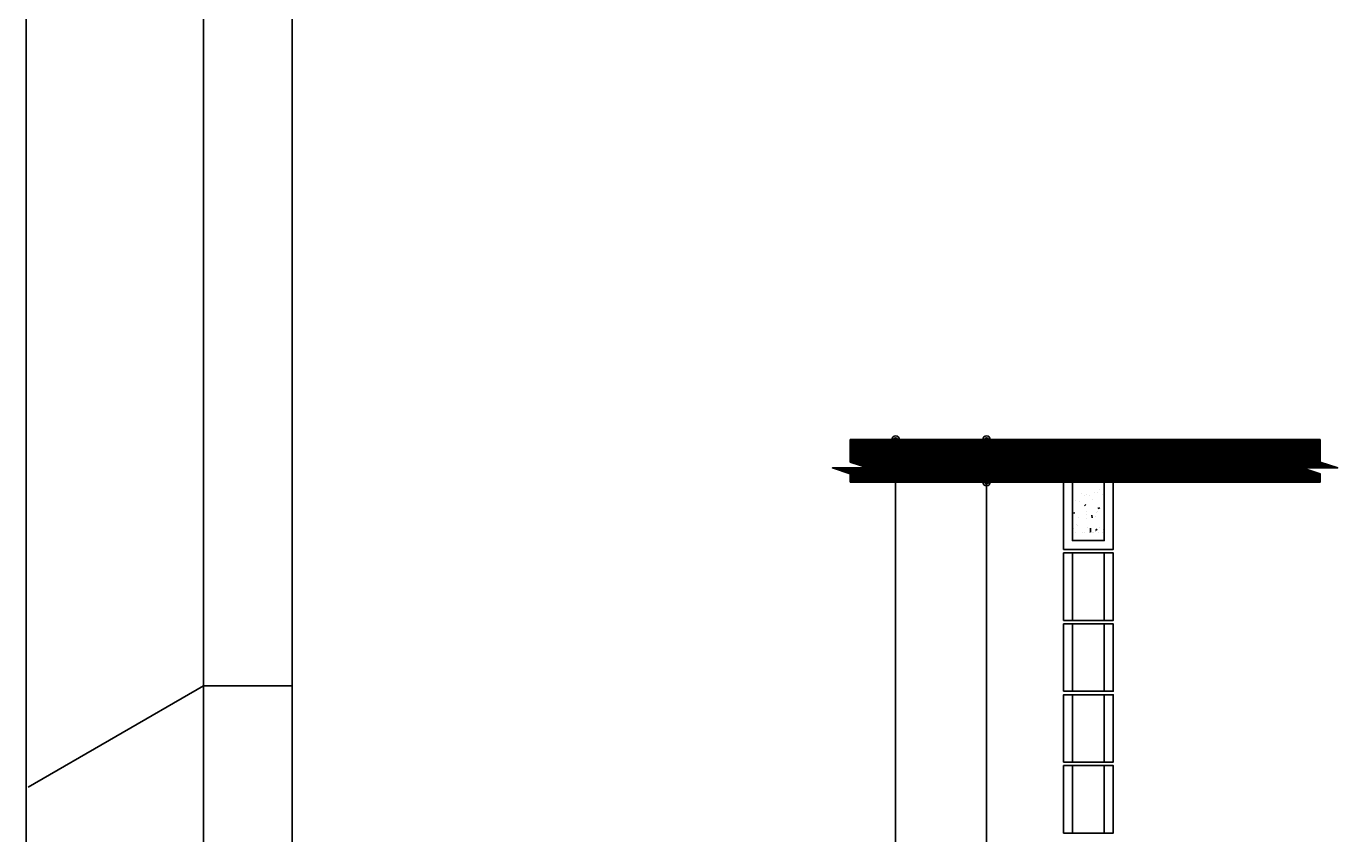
# Model space of a CAD drawing. Extents: x 0 to 119, y 0 to 84.
# Drawn here: x 0 to 14.8, y 28.02 to 37.14 of the extents above; entities that cross this region are included whole.
import ezdxf

# ---------------------------------------------------------------- set-up
doc = ezdxf.new("R2010")
doc.units = 0
doc.header["$MEASUREMENT"] = 0
for name, color, linetype in [('10', 252, 'CONTINUOUS'), ('29', 9, 'CONTINUOUS'), ('32', 250, 'CONTINUOUS'), ('40', 7, 'CONTINUOUS'), ('6', 178, 'CONTINUOUS'), ('7', 232, 'CONTINUOUS')]:
    doc.layers.add(name, color=color, linetype=linetype)
doc.styles.add('TQS_ARIAL', font='arial.ttf')

msp = doc.modelspace()

# ---------------------------------------------------------------- linework, layer by layer
at = {"layer": '10', "color": 252, "linetype": 'Continuous'}
for p, q in [((11.801962, 32.000229), (12.161962, 32.000229)), ((11.801962, 32.000229), (12.161962, 32.000229)), ((11.801962, 31.999151), (12.161962, 31.999151)), ((11.801962, 31.999151), (12.161962, 31.999151)), ((11.801962, 31.999151), (12.161962, 31.999151)), ((11.801962, 31.999151), (12.161962, 31.999151)), ((11.801962, 31.200229), (12.161962, 31.200229)), ((11.801962, 30.440229), (12.161962, 30.440229)), ((11.801962, 30.400229), (12.161962, 30.400229)), ((11.801962, 29.640229), (12.161962, 29.640229)), ((11.801962, 29.600229), (12.161962, 29.600229)), ((11.801962, 28.840229), (12.161962, 28.840229)), ((11.801962, 28.800229), (12.161962, 28.800229)), ((11.801962, 28.040229), (12.161962, 28.040229))]:
    msp.add_line(p, q, dxfattribs=at)
for points in [[(11.801962, 32.000229), (11.701962, 32.000229), (11.701962, 31.240229), (12.261962, 31.240229), (12.261962, 32.000229), (12.161962, 32.000229), (12.161962, 31.340229), (11.801962, 31.340229), (11.801962, 32.000229)], [(11.701962, 30.440229), (11.801962, 30.440229), (11.801962, 31.200229), (11.701962, 31.200229), (11.701962, 30.440229)], [(12.161962, 30.440229), (12.261962, 30.440229), (12.261962, 31.200229), (12.161962, 31.200229), (12.161962, 30.440229)], [(11.701962, 29.640229), (11.801962, 29.640229), (11.801962, 30.400229), (11.701962, 30.400229), (11.701962, 29.640229)], [(12.161962, 29.640229), (12.261962, 29.640229), (12.261962, 30.400229), (12.161962, 30.400229), (12.161962, 29.640229)], [(11.701962, 28.840229), (11.801962, 28.840229), (11.801962, 29.600229), (11.701962, 29.600229), (11.701962, 28.840229)], [(12.161962, 28.840229), (12.261962, 28.840229), (12.261962, 29.600229), (12.161962, 29.600229), (12.161962, 28.840229)], [(11.701962, 28.040229), (11.801962, 28.040229), (11.801962, 28.800229), (11.701962, 28.800229), (11.701962, 28.040229)], [(12.161962, 28.040229), (12.261962, 28.040229), (12.261962, 28.800229), (12.161962, 28.800229), (12.161962, 28.040229)]]:
    msp.add_lwpolyline(points, dxfattribs=at)
at = {"layer": '29', "color": 9, "linetype": 'Continuous'}
for p, q in [((9.295075, 32.233619), (9.541685, 32.480229)), ((9.295075, 32.247761), (9.527543, 32.480229)), ((9.295075, 32.261904), (9.513401, 32.480229)), ((9.295075, 32.276046), (9.499259, 32.480229)), ((9.295075, 32.290188), (9.485116, 32.480229)), ((9.295075, 32.30433), (9.470974, 32.480229)), ((9.295075, 32.318472), (9.456832, 32.480229)), ((9.295075, 32.332614), (9.44269, 32.480229)), ((9.295075, 32.346756), (9.428548, 32.480229)), ((9.295075, 32.360899), (9.414406, 32.480229)), ((9.295075, 32.375041), (9.400264, 32.480229)), ((9.295075, 32.389183), (9.386121, 32.480229)), ((9.295075, 32.403325), (9.371979, 32.480229)), ((9.295075, 32.417467), (9.357837, 32.480229)), ((9.295075, 32.431609), (9.343695, 32.480229)), ((9.295075, 32.445751), (9.329553, 32.480229)), ((9.295075, 32.459893), (9.315411, 32.480229)), ((9.295075, 32.474036), (9.301269, 32.480229)), ((9.295075, 32.480229), (9.77564, 32.000229)), ((9.295075, 32.466651), (9.761498, 32.000229)), ((9.295075, 32.452509), (9.747355, 32.000229)), ((9.295075, 32.438367), (9.733213, 32.000229)), ((9.295075, 32.424225), (9.719071, 32.000229)), ((9.295075, 32.410083), (9.704929, 32.000229)), ((9.300639, 32.225041), (9.555827, 32.480229)), ((9.309782, 32.480229), (9.789782, 32.000229)), ((9.311246, 32.221505), (9.569969, 32.480229)), ((9.321852, 32.21797), (9.584111, 32.480229)), ((9.323924, 32.480229), (9.803924, 32.000229)), ((9.332459, 32.214434), (9.598254, 32.480229)), ((9.338066, 32.480229), (9.818066, 32.000229)), ((9.343065, 32.210899), (9.612396, 32.480229)), ((9.344528, 32.000229), (9.824528, 32.480229)), ((9.352208, 32.480229), (9.832208, 32.000229)), ((9.353672, 32.207363), (9.626538, 32.480229)), ((9.35867, 32.000229), (9.83867, 32.480229)), ((9.364279, 32.203828), (9.64068, 32.480229)), ((9.36635, 32.480229), (9.84635, 32.000229)), ((9.372812, 32.000229), (9.852812, 32.480229)), ((9.374885, 32.200292), (9.654822, 32.480229)), ((9.380492, 32.480229), (9.860492, 32.000229)), ((9.385492, 32.196757), (9.668964, 32.480229)), ((9.386954, 32.000229), (9.866954, 32.480229)), ((9.394635, 32.480229), (9.874635, 32.000229)), ((9.396098, 32.193221), (9.683106, 32.480229)), ((9.401096, 32.000229), (9.881096, 32.480229)), ((9.406705, 32.189686), (9.697248, 32.480229)), ((9.408777, 32.480229), (9.888777, 32.000229)), ((9.415238, 32.000229), (9.895238, 32.480229)), ((9.417312, 32.18615), (9.711391, 32.480229)), ((9.422919, 32.480229), (9.902919, 32.000229)), ((9.427918, 32.182615), (9.725533, 32.480229)), ((9.42938, 32.000229), (9.90938, 32.480229)), ((9.437061, 32.480229), (9.917061, 32.000229)), ((9.438525, 32.179079), (9.739675, 32.480229)), ((9.443523, 32.000229), (9.923523, 32.480229)), ((9.449132, 32.175543), (9.753817, 32.480229)), ((9.451203, 32.480229), (9.931203, 32.000229)), ((9.457665, 32.000229), (9.937665, 32.480229)), ((9.459738, 32.172008), (9.767959, 32.480229)), ((9.465345, 32.480229), (9.945345, 32.000229)), ((9.470345, 32.168472), (9.782101, 32.480229)), ((9.471807, 32.000229), (9.951807, 32.480229)), ((9.479487, 32.480229), (9.959487, 32.000229)), ((9.480951, 32.164937), (9.796243, 32.480229)), ((9.485949, 32.000229), (9.965949, 32.480229)), ((9.491558, 32.161401), (9.810386, 32.480229)), ((9.49363, 32.480229), (9.97363, 32.000229)), ((9.500091, 32.000229), (9.980091, 32.480229)), ((9.507772, 32.480229), (9.987772, 32.000229)), ((9.514233, 32.000229), (9.994233, 32.480229)), ((9.521914, 32.480229), (10.001914, 32.000229)), ((9.528375, 32.000229), (10.008375, 32.480229)), ((9.536056, 32.480229), (10.016056, 32.000229)), ((9.542518, 32.000229), (10.022518, 32.480229)), ((9.550198, 32.480229), (10.030198, 32.000229)), ((9.55666, 32.000229), (10.03666, 32.480229)), ((9.56434, 32.480229), (10.04434, 32.000229)), ((9.570802, 32.000229), (10.050802, 32.480229)), ((9.578482, 32.480229), (10.058482, 32.000229)), ((9.584944, 32.000229), (10.064944, 32.480229)), ((9.592625, 32.480229), (10.072625, 32.000229)), ((9.599086, 32.000229), (10.079086, 32.480229)), ((9.606767, 32.480229), (10.086767, 32.000229)), ((9.613228, 32.000229), (10.093228, 32.480229)), ((9.620909, 32.480229), (10.100909, 32.000229)), ((9.62737, 32.000229), (10.10737, 32.480229)), ((9.635051, 32.480229), (10.115051, 32.000229)), ((9.641513, 32.000229), (10.121513, 32.480229)), ((9.649193, 32.480229), (10.129193, 32.000229)), ((9.655655, 32.000229), (10.135655, 32.480229)), ((9.663335, 32.480229), (10.143335, 32.000229)), ((9.669797, 32.000229), (10.149797, 32.480229)), ((9.677477, 32.480229), (10.157477, 32.000229)), ((9.683939, 32.000229), (10.163939, 32.480229)), ((9.691619, 32.480229), (10.171619, 32.000229)), ((9.698081, 32.000229), (10.178081, 32.480229)), ((9.705762, 32.480229), (10.185762, 32.000229)), ((9.712223, 32.000229), (10.192223, 32.480229)), ((9.719904, 32.480229), (10.199904, 32.000229)), ((9.726365, 32.000229), (10.206365, 32.480229)), ((9.734046, 32.480229), (10.214046, 32.000229)), ((9.740507, 32.000229), (10.220507, 32.480229)), ((9.748188, 32.480229), (10.228188, 32.000229)), ((9.75465, 32.000229), (10.23465, 32.480229)), ((9.76233, 32.480229), (10.24233, 32.000229)), ((9.768792, 32.000229), (10.248792, 32.480229)), ((9.776472, 32.480229), (10.256472, 32.000229)), ((9.782934, 32.000229), (10.262934, 32.480229)), ((9.790614, 32.480229), (10.270614, 32.000229)), ((9.797076, 32.000229), (10.277076, 32.480229)), ((9.804757, 32.480229), (10.284757, 32.000229)), ((9.811218, 32.000229), (10.291218, 32.480229)), ((9.818899, 32.480229), (10.298899, 32.000229)), ((9.82536, 32.000229), (10.30536, 32.480229)), ((9.833041, 32.480229), (10.313041, 32.000229)), ((9.839502, 32.000229), (10.319502, 32.480229)), ((9.847183, 32.480229), (10.327183, 32.000229)), ((9.853645, 32.000229), (10.333645, 32.480229)), ((9.861325, 32.480229), (10.341325, 32.000229)), ((9.867787, 32.000229), (10.347787, 32.480229)), ((9.875467, 32.480229), (10.355467, 32.000229)), ((9.881929, 32.000229), (10.361929, 32.480229)), ((9.889609, 32.480229), (10.369609, 32.000229)), ((9.896071, 32.000229), (10.376071, 32.480229)), ((9.903752, 32.480229), (10.383752, 32.000229)), ((9.910213, 32.000229), (10.390213, 32.480229)), ((9.917894, 32.480229), (10.397894, 32.000229)), ((9.924355, 32.000229), (10.404355, 32.480229)), ((9.932036, 32.480229), (10.412036, 32.000229)), ((9.938497, 32.000229), (10.418497, 32.480229)), ((9.946178, 32.480229), (10.426178, 32.000229)), ((9.95264, 32.000229), (10.43264, 32.480229)), ((9.96032, 32.480229), (10.44032, 32.000229)), ((9.966782, 32.000229), (10.446782, 32.480229)), ((9.974462, 32.480229), (10.454462, 32.000229)), ((9.980924, 32.000229), (10.460924, 32.480229)), ((9.988604, 32.480229), (10.468604, 32.000229)), ((9.995066, 32.000229), (10.475066, 32.480229)), ((10.002746, 32.480229), (10.482746, 32.000229)), ((10.009208, 32.000229), (10.489208, 32.480229)), ((10.016889, 32.480229), (10.496889, 32.000229)), ((10.02335, 32.000229), (10.50335, 32.480229)), ((10.031031, 32.480229), (10.511031, 32.000229)), ((10.037492, 32.000229), (10.517492, 32.480229)), ((10.045173, 32.480229), (10.525173, 32.000229)), ((10.051634, 32.000229), (10.531634, 32.480229)), ((10.059315, 32.480229), (10.539315, 32.000229)), ((10.065777, 32.000229), (10.545777, 32.480229)), ((10.073457, 32.480229), (10.553457, 32.000229)), ((10.079919, 32.000229), (10.559919, 32.480229)), ((10.087599, 32.480229), (10.567599, 32.000229)), ((10.094061, 32.000229), (10.574061, 32.480229)), ((10.101741, 32.480229), (10.581741, 32.000229)), ((10.108203, 32.000229), (10.588203, 32.480229)), ((10.115884, 32.480229), (10.595884, 32.000229)), ((10.122345, 32.000229), (10.602345, 32.480229)), ((10.130026, 32.480229), (10.610026, 32.000229)), ((10.136487, 32.000229), (10.616487, 32.480229)), ((10.144168, 32.480229), (10.624168, 32.000229)), ((10.150629, 32.000229), (10.630629, 32.480229)), ((10.15831, 32.480229), (10.63831, 32.000229)), ((10.164772, 32.000229), (10.644772, 32.480229)), ((10.172452, 32.480229), (10.652452, 32.000229)), ((10.178914, 32.000229), (10.658914, 32.480229)), ((10.186594, 32.480229), (10.666594, 32.000229)), ((10.193056, 32.000229), (10.673056, 32.480229)), ((10.200736, 32.480229), (10.680736, 32.000229)), ((10.207198, 32.000229), (10.687198, 32.480229)), ((10.214878, 32.480229), (10.694878, 32.000229)), ((10.22134, 32.000229), (10.70134, 32.480229)), ((10.229021, 32.480229), (10.709021, 32.000229)), ((10.235482, 32.000229), (10.715482, 32.480229)), ((10.243163, 32.480229), (10.723163, 32.000229)), ((10.249624, 32.000229), (10.729624, 32.480229)), ((10.257305, 32.480229), (10.737305, 32.000229)), ((10.263766, 32.000229), (10.743766, 32.480229)), ((10.271447, 32.480229), (10.751447, 32.000229)), ((10.277909, 32.000229), (10.757909, 32.480229)), ((10.285589, 32.480229), (10.765589, 32.000229)), ((10.292051, 32.000229), (10.772051, 32.480229)), ((10.299731, 32.480229), (10.779731, 32.000229)), ((10.306193, 32.000229), (10.786193, 32.480229)), ((10.313873, 32.480229), (10.793873, 32.000229)), ((10.320335, 32.000229), (10.800335, 32.480229)), ((10.328016, 32.480229), (10.808016, 32.000229)), ((10.334477, 32.000229), (10.814477, 32.480229)), ((10.342158, 32.480229), (10.822158, 32.000229)), ((10.348619, 32.000229), (10.828619, 32.480229)), ((10.3563, 32.480229), (10.8363, 32.000229)), ((10.362761, 32.000229), (10.842761, 32.480229)), ((10.370442, 32.480229), (10.850442, 32.000229)), ((10.376904, 32.000229), (10.856904, 32.480229)), ((10.384584, 32.480229), (10.864584, 32.000229)), ((10.391046, 32.000229), (10.871046, 32.480229)), ((10.398726, 32.480229), (10.878726, 32.000229)), ((10.405188, 32.000229), (10.885188, 32.480229)), ((10.412868, 32.480229), (10.892868, 32.000229)), ((10.41933, 32.000229), (10.89933, 32.480229)), ((10.427011, 32.480229), (10.907011, 32.000229)), ((10.433472, 32.000229), (10.913472, 32.480229)), ((10.441153, 32.480229), (10.921153, 32.000229)), ((10.447614, 32.000229), (10.927614, 32.480229)), ((10.455295, 32.480229), (10.935295, 32.000229)), ((10.461756, 32.000229), (10.941756, 32.480229)), ((10.469437, 32.480229), (10.949437, 32.000229)), ((10.475899, 32.000229), (10.955899, 32.480229)), ((10.483579, 32.480229), (10.963579, 32.000229)), ((10.490041, 32.000229), (10.970041, 32.480229)), ((10.497721, 32.480229), (10.977721, 32.000229)), ((10.504183, 32.000229), (10.984183, 32.480229)), ((10.511863, 32.480229), (10.991863, 32.000229)), ((10.518325, 32.000229), (10.998325, 32.480229)), ((10.526005, 32.480229), (11.006005, 32.000229)), ((10.532467, 32.000229), (11.012467, 32.480229)), ((10.540148, 32.480229), (11.020148, 32.000229)), ((10.546609, 32.000229), (11.026609, 32.480229)), ((10.55429, 32.480229), (11.03429, 32.000229)), ((10.560751, 32.000229), (11.040751, 32.480229)), ((10.568432, 32.480229), (11.048432, 32.000229)), ((10.574893, 32.000229), (11.054893, 32.480229)), ((10.582574, 32.480229), (11.062574, 32.000229)), ((10.589036, 32.000229), (11.069036, 32.480229)), ((10.596716, 32.480229), (11.076716, 32.000229)), ((10.603178, 32.000229), (11.083178, 32.480229)), ((10.610858, 32.480229), (11.090858, 32.000229)), ((10.61732, 32.000229), (11.09732, 32.480229)), ((10.625, 32.480229), (11.105, 32.000229)), ((10.631462, 32.000229), (11.111462, 32.480229)), ((10.639143, 32.480229), (11.119143, 32.000229)), ((10.645604, 32.000229), (11.125604, 32.480229)), ((10.653285, 32.480229), (11.133285, 32.000229)), ((10.659746, 32.000229), (11.139746, 32.480229)), ((10.667427, 32.480229), (11.147427, 32.000229)), ((10.673888, 32.000229), (11.153888, 32.480229)), ((10.681569, 32.480229), (11.161569, 32.000229)), ((10.688031, 32.000229), (11.168031, 32.480229)), ((10.695711, 32.480229), (11.175711, 32.000229)), ((10.702173, 32.000229), (11.182173, 32.480229)), ((10.709853, 32.480229), (11.189853, 32.000229)), ((10.716315, 32.000229), (11.196315, 32.480229)), ((10.723995, 32.480229), (11.203995, 32.000229)), ((10.730457, 32.000229), (11.210457, 32.480229)), ((10.738138, 32.480229), (11.218138, 32.000229)), ((10.744599, 32.000229), (11.224599, 32.480229)), ((10.75228, 32.480229), (11.23228, 32.000229)), ((10.758741, 32.000229), (11.238741, 32.480229)), ((10.766422, 32.480229), (11.246422, 32.000229)), ((10.772883, 32.000229), (11.252883, 32.480229)), ((10.780564, 32.480229), (11.260564, 32.000229)), ((10.787026, 32.000229), (11.267026, 32.480229)), ((10.794706, 32.480229), (11.274706, 32.000229)), ((10.801168, 32.000229), (11.281168, 32.480229)), ((10.808848, 32.480229), (11.288848, 32.000229)), ((10.81531, 32.000229), (11.29531, 32.480229)), ((10.82299, 32.480229), (11.30299, 32.000229)), ((10.829452, 32.000229), (11.309452, 32.480229)), ((10.837132, 32.480229), (11.317132, 32.000229)), ((10.843594, 32.000229), (11.323594, 32.480229)), ((10.851275, 32.480229), (11.331275, 32.000229)), ((10.857736, 32.000229), (11.337736, 32.480229)), ((10.865417, 32.480229), (11.345417, 32.000229)), ((10.871878, 32.000229), (11.351878, 32.480229)), ((10.879559, 32.480229), (11.359559, 32.000229)), ((10.88602, 32.000229), (11.36602, 32.480229)), ((10.893701, 32.480229), (11.373701, 32.000229)), ((10.900163, 32.000229), (11.380163, 32.480229)), ((10.907843, 32.480229), (11.387843, 32.000229)), ((10.914305, 32.000229), (11.394305, 32.480229)), ((10.921985, 32.480229), (11.401985, 32.000229)), ((10.928447, 32.000229), (11.408447, 32.480229)), ((10.936127, 32.480229), (11.416127, 32.000229)), ((10.942589, 32.000229), (11.422589, 32.480229)), ((10.95027, 32.480229), (11.43027, 32.000229)), ((10.956731, 32.000229), (11.436731, 32.480229)), ((10.964412, 32.480229), (11.444412, 32.000229)), ((10.970873, 32.000229), (11.450873, 32.480229)), ((10.978554, 32.480229), (11.458554, 32.000229)), ((10.985015, 32.000229), (11.465015, 32.480229)), ((10.992696, 32.480229), (11.472696, 32.000229)), ((10.999158, 32.000229), (11.479158, 32.480229)), ((11.006838, 32.480229), (11.486838, 32.000229)), ((11.0133, 32.000229), (11.4933, 32.480229)), ((11.02098, 32.480229), (11.50098, 32.000229)), ((11.027442, 32.000229), (11.507442, 32.480229)), ((11.035122, 32.480229), (11.515122, 32.000229)), ((11.041584, 32.000229), (11.521584, 32.480229)), ((11.049264, 32.480229), (11.529264, 32.000229)), ((11.055726, 32.000229), (11.535726, 32.480229)), ((11.063407, 32.480229), (11.543407, 32.000229)), ((11.069868, 32.000229), (11.549868, 32.480229)), ((11.077549, 32.480229), (11.557549, 32.000229)), ((11.08401, 32.000229), (11.56401, 32.480229)), ((11.091691, 32.480229), (11.571691, 32.000229)), ((11.098152, 32.000229), (11.578152, 32.480229)), ((11.105833, 32.480229), (11.585833, 32.000229)), ((11.112295, 32.000229), (11.592295, 32.480229)), ((11.119975, 32.480229), (11.599975, 32.000229)), ((11.126437, 32.000229), (11.606437, 32.480229)), ((11.134117, 32.480229), (11.614117, 32.000229)), ((11.140579, 32.000229), (11.620579, 32.480229)), ((11.148259, 32.480229), (11.628259, 32.000229)), ((11.154721, 32.000229), (11.634721, 32.480229)), ((11.162402, 32.480229), (11.642402, 32.000229)), ((11.168863, 32.000229), (11.648863, 32.480229)), ((11.176544, 32.480229), (11.656544, 32.000229)), ((11.183005, 32.000229), (11.663005, 32.480229)), ((11.190686, 32.480229), (11.670686, 32.000229)), ((11.197147, 32.000229), (11.677147, 32.480229)), ((11.204828, 32.480229), (11.684828, 32.000229)), ((11.21129, 32.000229), (11.69129, 32.480229)), ((11.21897, 32.480229), (11.69897, 32.000229)), ((11.225432, 32.000229), (11.705432, 32.480229)), ((11.233112, 32.480229), (11.713112, 32.000229)), ((11.239574, 32.000229), (11.719574, 32.480229)), ((11.247254, 32.480229), (11.727254, 32.000229)), ((11.253716, 32.000229), (11.733716, 32.480229)), ((11.261397, 32.480229), (11.741397, 32.000229)), ((11.267858, 32.000229), (11.747858, 32.480229)), ((11.275539, 32.480229), (11.755539, 32.000229)), ((11.282, 32.000229), (11.762, 32.480229)), ((11.289681, 32.480229), (11.769681, 32.000229)), ((11.296142, 32.000229), (11.776142, 32.480229)), ((11.303823, 32.480229), (11.783823, 32.000229)), ((11.310285, 32.000229), (11.790285, 32.480229)), ((11.317965, 32.480229), (11.797965, 32.000229)), ((11.324427, 32.000229), (11.804427, 32.480229)), ((11.332107, 32.480229), (11.812107, 32.000229)), ((11.338569, 32.000229), (11.818569, 32.480229)), ((11.346249, 32.480229), (11.826249, 32.000229)), ((11.352711, 32.000229), (11.832711, 32.480229)), ((11.360391, 32.480229), (11.840391, 32.000229)), ((11.366853, 32.000229), (11.846853, 32.480229)), ((11.374534, 32.480229), (11.854534, 32.000229)), ((11.380995, 32.000229), (11.860995, 32.480229)), ((11.388676, 32.480229), (11.868676, 32.000229)), ((11.395137, 32.000229), (11.875137, 32.480229)), ((11.402818, 32.480229), (11.882818, 32.000229)), ((11.409279, 32.000229), (11.889279, 32.480229)), ((11.41696, 32.480229), (11.89696, 32.000229)), ((11.423422, 32.000229), (11.903422, 32.480229)), ((11.431102, 32.480229), (11.911102, 32.000229)), ((11.437564, 32.000229), (11.917564, 32.480229)), ((11.445244, 32.480229), (11.925244, 32.000229)), ((11.451706, 32.000229), (11.931706, 32.480229)), ((11.459386, 32.480229), (11.939386, 32.000229)), ((11.465848, 32.000229), (11.945848, 32.480229)), ((11.473529, 32.480229), (11.953529, 32.000229)), ((11.47999, 32.000229), (11.95999, 32.480229)), ((11.487671, 32.480229), (11.967671, 32.000229)), ((11.494132, 32.000229), (11.974132, 32.480229)), ((11.501813, 32.480229), (11.981813, 32.000229)), ((11.508274, 32.000229), (11.988274, 32.480229)), ((11.515955, 32.480229), (11.995955, 32.000229)), ((11.522417, 32.000229), (12.002417, 32.480229)), ((11.530097, 32.480229), (12.010097, 32.000229)), ((11.536559, 32.000229), (12.016559, 32.480229)), ((11.544239, 32.480229), (12.024239, 32.000229)), ((11.550701, 32.000229), (12.030701, 32.480229)), ((11.558381, 32.480229), (12.038381, 32.000229)), ((11.564843, 32.000229), (12.044843, 32.480229)), ((11.572524, 32.480229), (12.052524, 32.000229)), ((11.578985, 32.000229), (12.058985, 32.480229)), ((11.586666, 32.480229), (12.066666, 32.000229)), ((11.593127, 32.000229), (12.073127, 32.480229)), ((11.600808, 32.480229), (12.080808, 32.000229)), ((11.607269, 32.000229), (12.087269, 32.480229)), ((11.61495, 32.480229), (12.09495, 32.000229)), ((11.621412, 32.000229), (12.101412, 32.480229)), ((11.629092, 32.480229), (12.109092, 32.000229)), ((11.635554, 32.000229), (12.115554, 32.480229)), ((11.643234, 32.480229), (12.123234, 32.000229)), ((11.649696, 32.000229), (12.129696, 32.480229)), ((11.657376, 32.480229), (12.137376, 32.000229)), ((11.663838, 32.000229), (12.143838, 32.480229)), ((11.671518, 32.480229), (12.151518, 32.000229)), ((11.67798, 32.000229), (12.15798, 32.480229)), ((11.685661, 32.480229), (12.165661, 32.000229)), ((11.692122, 32.000229), (12.172122, 32.480229)), ((11.699803, 32.480229), (12.179803, 32.000229)), ((11.706264, 32.000229), (12.186264, 32.480229)), ((11.713945, 32.480229), (12.193945, 32.000229)), ((11.720406, 32.000229), (12.200406, 32.480229)), ((11.728087, 32.480229), (12.208087, 32.000229)), ((11.734549, 32.000229), (12.214549, 32.480229)), ((11.742229, 32.480229), (12.222229, 32.000229)), ((11.748691, 32.000229), (12.228691, 32.480229)), ((11.756371, 32.480229), (12.236371, 32.000229)), ((11.762833, 32.000229), (12.242833, 32.480229)), ((11.770513, 32.480229), (12.250513, 32.000229)), ((11.776975, 32.000229), (12.256975, 32.480229)), ((11.784656, 32.480229), (12.264656, 32.000229)), ((11.791117, 32.000229), (12.271117, 32.480229)), ((11.798798, 32.480229), (12.278798, 32.000229)), ((11.805259, 32.000229), (12.285259, 32.480229)), ((11.81294, 32.480229), (12.29294, 32.000229)), ((11.819401, 32.000229), (12.299401, 32.480229)), ((11.827082, 32.480229), (12.307082, 32.000229)), ((11.833544, 32.000229), (12.313544, 32.480229)), ((11.841224, 32.480229), (12.321224, 32.000229)), ((11.847686, 32.000229), (12.327686, 32.480229)), ((11.855366, 32.480229), (12.335366, 32.000229)), ((11.861828, 32.000229), (12.341828, 32.480229)), ((11.869508, 32.480229), (12.349508, 32.000229)), ((11.87597, 32.000229), (12.35597, 32.480229)), ((11.883651, 32.480229), (12.363651, 32.000229)), ((11.890112, 32.000229), (12.370112, 32.480229)), ((11.897793, 32.480229), (12.377793, 32.000229)), ((11.904254, 32.000229), (12.384254, 32.480229)), ((11.911935, 32.480229), (12.391935, 32.000229)), ((11.918396, 32.000229), (12.398396, 32.480229)), ((11.926077, 32.480229), (12.406077, 32.000229)), ((11.932538, 32.000229), (12.412538, 32.480229)), ((11.940219, 32.480229), (12.420219, 32.000229)), ((11.946681, 32.000229), (12.426681, 32.480229)), ((11.954361, 32.480229), (12.434361, 32.000229)), ((11.960823, 32.000229), (12.440823, 32.480229)), ((11.968503, 32.480229), (12.448503, 32.000229)), ((11.974965, 32.000229), (12.454965, 32.480229)), ((11.982645, 32.480229), (12.462645, 32.000229)), ((11.989107, 32.000229), (12.469107, 32.480229)), ((11.996788, 32.480229), (12.476788, 32.000229)), ((12.003249, 32.000229), (12.483249, 32.480229)), ((12.01093, 32.480229), (12.49093, 32.000229)), ((12.017391, 32.000229), (12.497391, 32.480229)), ((12.025072, 32.480229), (12.505072, 32.000229)), ((12.031533, 32.000229), (12.511533, 32.480229)), ((12.039214, 32.480229), (12.519214, 32.000229)), ((12.045676, 32.000229), (12.525676, 32.480229)), ((12.053356, 32.480229), (12.533356, 32.000229)), ((12.059818, 32.000229), (12.539818, 32.480229)), ((12.067498, 32.480229), (12.547498, 32.000229)), ((12.07396, 32.000229), (12.55396, 32.480229)), ((12.08164, 32.480229), (12.56164, 32.000229)), ((12.088102, 32.000229), (12.568102, 32.480229)), ((12.095783, 32.480229), (12.575783, 32.000229)), ((12.102244, 32.000229), (12.582244, 32.480229)), ((12.109925, 32.480229), (12.589925, 32.000229)), ((12.116386, 32.000229), (12.596386, 32.480229)), ((12.124067, 32.480229), (12.604067, 32.000229)), ((12.130528, 32.000229), (12.610528, 32.480229)), ((12.138209, 32.480229), (12.618209, 32.000229)), ((12.144671, 32.000229), (12.624671, 32.480229)), ((12.152351, 32.480229), (12.632351, 32.000229)), ((12.158813, 32.000229), (12.638813, 32.480229)), ((12.166493, 32.480229), (12.646493, 32.000229)), ((12.172955, 32.000229), (12.652955, 32.480229)), ((12.180635, 32.480229), (12.660635, 32.000229)), ((12.187097, 32.000229), (12.667097, 32.480229)), ((12.194777, 32.480229), (12.674777, 32.000229)), ((12.201239, 32.000229), (12.681239, 32.480229)), ((12.20892, 32.480229), (12.68892, 32.000229)), ((12.215381, 32.000229), (12.695381, 32.480229)), ((12.223062, 32.480229), (12.703062, 32.000229)), ((12.229523, 32.000229), (12.709523, 32.480229)), ((12.237204, 32.480229), (12.717204, 32.000229)), ((12.243665, 32.000229), (12.723665, 32.480229)), ((12.251346, 32.480229), (12.731346, 32.000229)), ((12.257808, 32.000229), (12.737808, 32.480229)), ((12.265488, 32.480229), (12.745488, 32.000229)), ((12.27195, 32.000229), (12.75195, 32.480229)), ((12.27963, 32.480229), (12.75963, 32.000229)), ((12.286092, 32.000229), (12.766092, 32.480229)), ((12.293772, 32.480229), (12.773772, 32.000229)), ((12.300234, 32.000229), (12.780234, 32.480229)), ((12.307915, 32.480229), (12.787915, 32.000229)), ((12.314376, 32.000229), (12.794376, 32.480229)), ((12.322057, 32.480229), (12.802057, 32.000229)), ((12.328518, 32.000229), (12.808518, 32.480229)), ((12.336199, 32.480229), (12.816199, 32.000229)), ((12.34266, 32.000229), (12.82266, 32.480229)), ((12.350341, 32.480229), (12.830341, 32.000229)), ((12.356803, 32.000229), (12.836803, 32.480229)), ((12.364483, 32.480229), (12.844483, 32.000229)), ((12.370945, 32.000229), (12.850945, 32.480229)), ((12.378625, 32.480229), (12.858625, 32.000229)), ((12.385087, 32.000229), (12.865087, 32.480229)), ((12.392767, 32.480229), (12.872767, 32.000229)), ((12.399229, 32.000229), (12.879229, 32.480229)), ((12.40691, 32.480229), (12.88691, 32.000229)), ((12.413371, 32.000229), (12.893371, 32.480229)), ((12.421052, 32.480229), (12.901052, 32.000229)), ((12.427513, 32.000229), (12.907513, 32.480229)), ((12.435194, 32.480229), (12.915194, 32.000229)), ((12.441655, 32.000229), (12.921655, 32.480229)), ((12.449336, 32.480229), (12.929336, 32.000229)), ((12.455798, 32.000229), (12.935798, 32.480229)), ((12.463478, 32.480229), (12.943478, 32.000229)), ((12.46994, 32.000229), (12.94994, 32.480229)), ((12.47762, 32.480229), (12.95762, 32.000229)), ((12.484082, 32.000229), (12.964082, 32.480229)), ((12.491762, 32.480229), (12.971762, 32.000229)), ((12.498224, 32.000229), (12.978224, 32.480229)), ((12.505904, 32.480229), (12.985904, 32.000229)), ((12.512366, 32.000229), (12.992366, 32.480229)), ((12.520047, 32.480229), (13.000047, 32.000229)), ((12.526508, 32.000229), (13.006508, 32.480229)), ((12.534189, 32.480229), (13.014189, 32.000229)), ((12.54065, 32.000229), (13.02065, 32.480229)), ((12.548331, 32.480229), (13.028331, 32.000229)), ((12.554792, 32.000229), (13.034792, 32.480229)), ((12.562473, 32.480229), (13.042473, 32.000229)), ((12.568935, 32.000229), (13.048935, 32.480229)), ((12.576615, 32.480229), (13.056615, 32.000229)), ((12.583077, 32.000229), (13.063077, 32.480229)), ((12.590757, 32.480229), (13.070757, 32.000229)), ((12.597219, 32.000229), (13.077219, 32.480229)), ((12.604899, 32.480229), (13.084899, 32.000229)), ((12.611361, 32.000229), (13.091361, 32.480229)), ((12.619042, 32.480229), (13.099042, 32.000229)), ((12.625503, 32.000229), (13.105503, 32.480229)), ((12.633184, 32.480229), (13.113184, 32.000229)), ((12.639645, 32.000229), (13.119645, 32.480229)), ((12.647326, 32.480229), (13.127326, 32.000229)), ((12.653787, 32.000229), (13.133787, 32.480229)), ((12.661468, 32.480229), (13.141468, 32.000229)), ((12.66793, 32.000229), (13.14793, 32.480229)), ((12.67561, 32.480229), (13.15561, 32.000229)), ((12.682072, 32.000229), (13.162072, 32.480229)), ((12.689752, 32.480229), (13.169752, 32.000229)), ((12.696214, 32.000229), (13.176214, 32.480229)), ((12.703894, 32.480229), (13.183894, 32.000229)), ((12.710356, 32.000229), (13.190356, 32.480229)), ((12.718037, 32.480229), (13.198037, 32.000229)), ((12.724498, 32.000229), (13.204498, 32.480229)), ((12.732179, 32.480229), (13.212179, 32.000229)), ((12.73864, 32.000229), (13.21864, 32.480229)), ((12.746321, 32.480229), (13.226321, 32.000229)), ((12.752782, 32.000229), (13.232782, 32.480229)), ((12.760463, 32.480229), (13.240463, 32.000229)), ((12.766925, 32.000229), (13.246925, 32.480229)), ((12.774605, 32.480229), (13.254605, 32.000229)), ((12.781067, 32.000229), (13.261067, 32.480229)), ((12.788747, 32.480229), (13.268747, 32.000229)), ((12.795209, 32.000229), (13.275209, 32.480229)), ((12.802889, 32.480229), (13.282889, 32.000229)), ((12.809351, 32.000229), (13.289351, 32.480229)), ((12.817031, 32.480229), (13.297031, 32.000229)), ((12.823493, 32.000229), (13.303493, 32.480229)), ((12.831174, 32.480229), (13.311174, 32.000229)), ((12.837635, 32.000229), (13.317635, 32.480229)), ((12.845316, 32.480229), (13.325316, 32.000229)), ((12.851777, 32.000229), (13.331777, 32.480229)), ((12.859458, 32.480229), (13.339458, 32.000229)), ((12.865919, 32.000229), (13.345919, 32.480229)), ((12.8736, 32.480229), (13.3536, 32.000229)), ((12.880062, 32.000229), (13.360062, 32.480229)), ((12.887742, 32.480229), (13.367742, 32.000229)), ((12.894204, 32.000229), (13.374204, 32.480229)), ((12.901884, 32.480229), (13.381884, 32.000229)), ((12.908346, 32.000229), (13.388346, 32.480229)), ((12.916026, 32.480229), (13.396026, 32.000229)), ((12.922488, 32.000229), (13.402488, 32.480229)), ((12.930169, 32.480229), (13.410169, 32.000229)), ((12.93663, 32.000229), (13.41663, 32.480229)), ((12.944311, 32.480229), (13.424311, 32.000229)), ((12.950772, 32.000229), (13.430772, 32.480229)), ((12.958453, 32.480229), (13.438453, 32.000229)), ((12.964914, 32.000229), (13.444914, 32.480229)), ((12.972595, 32.480229), (13.452595, 32.000229)), ((12.979057, 32.000229), (13.459057, 32.480229)), ((12.986737, 32.480229), (13.466737, 32.000229)), ((12.993199, 32.000229), (13.473199, 32.480229)), ((13.000879, 32.480229), (13.480879, 32.000229)), ((13.007341, 32.000229), (13.487341, 32.480229)), ((13.015021, 32.480229), (13.495021, 32.000229)), ((13.021483, 32.000229), (13.501483, 32.480229)), ((13.029163, 32.480229), (13.509163, 32.000229)), ((13.035625, 32.000229), (13.515625, 32.480229)), ((13.043306, 32.480229), (13.523306, 32.000229)), ((13.049767, 32.000229), (13.529767, 32.480229)), ((13.057448, 32.480229), (13.537448, 32.000229)), ((13.063909, 32.000229), (13.543909, 32.480229)), ((13.07159, 32.480229), (13.55159, 32.000229)), ((13.078051, 32.000229), (13.558051, 32.480229)), ((13.085732, 32.480229), (13.565732, 32.000229)), ((13.092194, 32.000229), (13.572194, 32.480229)), ((13.099874, 32.480229), (13.579874, 32.000229)), ((13.106336, 32.000229), (13.586336, 32.480229)), ((13.114016, 32.480229), (13.594016, 32.000229)), ((13.120478, 32.000229), (13.600478, 32.480229)), ((13.128158, 32.480229), (13.608158, 32.000229)), ((13.13462, 32.000229), (13.61462, 32.480229)), ((13.142301, 32.480229), (13.622301, 32.000229)), ((13.148762, 32.000229), (13.628762, 32.480229)), ((13.156443, 32.480229), (13.636443, 32.000229)), ((13.162904, 32.000229), (13.642904, 32.480229)), ((13.170585, 32.480229), (13.650585, 32.000229)), ((13.177046, 32.000229), (13.657046, 32.480229)), ((13.184727, 32.480229), (13.664727, 32.000229)), ((13.191189, 32.000229), (13.671189, 32.480229)), ((13.198869, 32.480229), (13.678869, 32.000229)), ((13.205331, 32.000229), (13.685331, 32.480229)), ((13.213011, 32.480229), (13.693011, 32.000229)), ((13.219473, 32.000229), (13.699473, 32.480229)), ((13.227153, 32.480229), (13.707153, 32.000229)), ((13.233615, 32.000229), (13.713615, 32.480229)), ((13.241296, 32.480229), (13.721296, 32.000229)), ((13.247757, 32.000229), (13.727757, 32.480229)), ((13.255438, 32.480229), (13.735438, 32.000229)), ((13.261899, 32.000229), (13.741899, 32.480229)), ((13.26958, 32.480229), (13.74958, 32.000229)), ((13.276041, 32.000229), (13.756041, 32.480229)), ((13.283722, 32.480229), (13.763722, 32.000229)), ((13.290184, 32.000229), (13.770184, 32.480229)), ((13.297864, 32.480229), (13.777864, 32.000229)), ((13.304326, 32.000229), (13.784326, 32.480229)), ((13.312006, 32.480229), (13.792006, 32.000229)), ((13.318468, 32.000229), (13.798468, 32.480229)), ((13.326148, 32.480229), (13.806148, 32.000229)), ((13.33261, 32.000229), (13.81261, 32.480229)), ((13.34029, 32.480229), (13.82029, 32.000229)), ((13.346752, 32.000229), (13.826752, 32.480229)), ((13.354433, 32.480229), (13.834433, 32.000229)), ((13.360894, 32.000229), (13.840894, 32.480229)), ((13.368575, 32.480229), (13.848575, 32.000229)), ((13.375036, 32.000229), (13.855036, 32.480229)), ((13.382717, 32.480229), (13.862717, 32.000229)), ((13.389178, 32.000229), (13.869178, 32.480229)), ((13.396859, 32.480229), (13.876859, 32.000229)), ((13.403321, 32.000229), (13.883321, 32.480229)), ((13.411001, 32.480229), (13.891001, 32.000229)), ((13.417463, 32.000229), (13.897463, 32.480229)), ((13.425143, 32.480229), (13.905143, 32.000229)), ((13.431605, 32.000229), (13.911605, 32.480229)), ((13.439285, 32.480229), (13.919285, 32.000229)), ((13.445747, 32.000229), (13.925747, 32.480229)), ((13.453428, 32.480229), (13.933428, 32.000229)), ((13.459889, 32.000229), (13.939889, 32.480229)), ((13.46757, 32.480229), (13.94757, 32.000229)), ((13.474031, 32.000229), (13.954031, 32.480229)), ((13.481712, 32.480229), (13.961712, 32.000229)), ((13.488173, 32.000229), (13.968173, 32.480229)), ((13.495854, 32.480229), (13.975854, 32.000229)), ((13.502316, 32.000229), (13.982316, 32.480229)), ((13.509996, 32.480229), (13.989996, 32.000229)), ((13.516458, 32.000229), (13.996458, 32.480229)), ((13.524138, 32.480229), (14.004138, 32.000229)), ((13.5306, 32.000229), (14.0106, 32.480229)), ((13.53828, 32.480229), (14.01828, 32.000229)), ((13.544742, 32.000229), (14.024742, 32.480229)), ((13.552423, 32.480229), (14.032423, 32.000229)), ((13.558884, 32.000229), (14.038884, 32.480229)), ((13.566565, 32.480229), (14.046565, 32.000229)), ((13.573026, 32.000229), (14.053026, 32.480229)), ((13.580707, 32.480229), (14.060707, 32.000229)), ((13.587168, 32.000229), (14.067168, 32.480229)), ((13.594849, 32.480229), (14.074849, 32.000229)), ((13.601311, 32.000229), (14.081311, 32.480229)), ((13.608991, 32.480229), (14.088991, 32.000229)), ((13.615453, 32.000229), (14.095453, 32.480229)), ((13.623133, 32.480229), (14.103133, 32.000229)), ((13.629595, 32.000229), (14.109595, 32.480229)), ((13.637275, 32.480229), (14.117275, 32.000229)), ((13.643737, 32.000229), (14.123737, 32.480229)), ((13.651417, 32.480229), (14.131417, 32.000229)), ((13.657879, 32.000229), (14.137879, 32.480229)), ((13.66556, 32.480229), (14.14556, 32.000229)), ((13.672021, 32.000229), (14.152021, 32.480229)), ((13.679702, 32.480229), (14.159702, 32.000229)), ((13.686163, 32.000229), (14.166163, 32.480229)), ((13.693844, 32.480229), (14.173844, 32.000229)), ((13.700305, 32.000229), (14.180305, 32.480229)), ((13.707986, 32.480229), (14.187986, 32.000229)), ((13.714448, 32.000229), (14.194448, 32.480229)), ((13.722128, 32.480229), (14.202128, 32.000229)), ((13.72859, 32.000229), (14.20859, 32.480229)), ((13.73627, 32.480229), (14.21627, 32.000229)), ((13.742732, 32.000229), (14.222732, 32.480229)), ((13.750412, 32.480229), (14.230412, 32.000229)), ((13.756874, 32.000229), (14.236874, 32.480229)), ((13.764555, 32.480229), (14.244555, 32.000229)), ((13.771016, 32.000229), (14.251016, 32.480229)), ((13.778697, 32.480229), (14.258697, 32.000229)), ((13.785158, 32.000229), (14.265158, 32.480229)), ((13.792839, 32.480229), (14.272839, 32.000229)), ((13.7993, 32.000229), (14.2793, 32.480229)), ((13.806981, 32.480229), (14.286981, 32.000229)), ((13.813443, 32.000229), (14.293443, 32.480229)), ((13.821123, 32.480229), (14.301123, 32.000229)), ((13.827585, 32.000229), (14.307585, 32.480229)), ((13.835265, 32.480229), (14.315265, 32.000229)), ((13.841727, 32.000229), (14.321727, 32.480229)), ((13.849407, 32.480229), (14.329407, 32.000229)), ((13.855869, 32.000229), (14.335869, 32.480229)), ((13.863549, 32.480229), (14.343549, 32.000229)), ((13.870011, 32.000229), (14.350011, 32.480229)), ((13.877692, 32.480229), (14.357692, 32.000229)), ((13.884153, 32.000229), (14.364153, 32.480229)), ((13.891834, 32.480229), (14.371834, 32.000229)), ((13.898295, 32.000229), (14.378295, 32.480229)), ((13.905976, 32.480229), (14.385976, 32.000229)), ((13.912437, 32.000229), (14.392437, 32.480229)), ((13.920118, 32.480229), (14.400118, 32.000229)), ((13.92658, 32.000229), (14.40658, 32.480229)), ((13.93426, 32.480229), (14.41426, 32.000229)), ((13.940722, 32.000229), (14.420722, 32.480229)), ((13.948402, 32.480229), (14.428402, 32.000229)), ((13.954864, 32.000229), (14.434864, 32.480229)), ((13.962544, 32.480229), (14.442544, 32.000229)), ((13.969006, 32.000229), (14.449006, 32.480229)), ((13.976687, 32.480229), (14.456687, 32.000229)), ((13.983148, 32.000229), (14.463148, 32.480229)), ((13.990829, 32.480229), (14.470829, 32.000229)), ((13.99729, 32.000229), (14.47729, 32.480229)), ((14.004971, 32.480229), (14.484971, 32.000229)), ((14.011432, 32.000229), (14.491432, 32.480229)), ((14.019113, 32.480229), (14.499113, 32.000229)), ((14.025575, 32.000229), (14.505575, 32.480229)), ((14.033255, 32.480229), (14.513255, 32.000229)), ((14.039717, 32.000229), (14.519717, 32.480229)), ((14.047397, 32.480229), (14.527397, 32.000229)), ((14.053859, 32.000229), (14.533859, 32.480229)), ((14.061539, 32.480229), (14.541539, 32.000229)), ((14.068001, 32.000229), (14.548001, 32.480229)), ((14.075682, 32.480229), (14.555682, 32.000229)), ((14.082143, 32.000229), (14.562143, 32.480229)), ((14.089824, 32.480229), (14.409824, 32.160229)), ((14.096285, 32.000229), (14.576285, 32.480229)), ((14.103966, 32.480229), (14.423966, 32.160229)), ((14.110427, 32.000229), (14.590427, 32.480229)), ((14.118108, 32.480229), (14.438108, 32.160229)), ((14.12457, 32.000229), (14.595746, 32.471406)), ((14.13225, 32.480229), (14.45225, 32.160229)), ((14.138712, 32.000229), (14.595746, 32.457264)), ((14.146392, 32.480229), (14.466392, 32.160229)), ((14.152854, 32.000229), (14.595746, 32.443122)), ((14.160534, 32.480229), (14.480534, 32.160229)), ((14.166996, 32.000229), (14.595746, 32.428979)), ((14.174676, 32.480229), (14.494676, 32.160229)), ((14.181138, 32.000229), (14.595746, 32.414837)), ((14.188819, 32.480229), (14.508819, 32.160229)), ((14.202961, 32.480229), (14.522961, 32.160229)), ((14.217103, 32.480229), (14.537103, 32.160229)), ((14.231245, 32.480229), (14.551245, 32.160229)), ((14.245387, 32.480229), (14.565387, 32.160229)), ((14.259529, 32.480229), (14.579529, 32.160229)), ((14.273671, 32.480229), (14.593671, 32.160229)), ((14.287814, 32.480229), (14.607814, 32.160229)), ((14.301956, 32.480229), (14.621956, 32.160229)), ((14.316098, 32.480229), (14.636098, 32.160229)), ((14.33024, 32.480229), (14.65024, 32.160229)), ((14.344382, 32.480229), (14.595746, 32.228865)), ((14.358524, 32.480229), (14.595746, 32.243007)), ((14.372666, 32.480229), (14.595746, 32.257149)), ((14.386809, 32.480229), (14.595746, 32.271291)), ((14.400951, 32.480229), (14.595746, 32.285433)), ((14.415093, 32.480229), (14.595746, 32.299575)), ((14.429235, 32.480229), (14.595746, 32.313718)), ((14.443377, 32.480229), (14.595746, 32.32786)), ((14.457519, 32.480229), (14.595746, 32.342002)), ((14.471661, 32.480229), (14.595746, 32.356144)), ((14.485803, 32.480229), (14.595746, 32.370286)), ((14.499946, 32.480229), (14.595746, 32.384428)), ((14.514088, 32.480229), (14.595746, 32.39857)), ((14.52823, 32.480229), (14.595746, 32.412712)), ((14.542372, 32.480229), (14.595746, 32.426855)), ((14.556514, 32.480229), (14.595746, 32.440997)), ((14.570656, 32.480229), (14.595746, 32.455139)), ((14.584798, 32.480229), (14.595746, 32.469281)), ((9.295075, 32.395941), (9.690787, 32.000229)), ((9.295075, 32.381798), (9.676645, 32.000229)), ((9.295075, 32.367656), (9.662503, 32.000229)), ((9.295075, 32.353514), (9.485003, 32.163586)), ((9.295075, 32.339372), (9.46379, 32.170657)), ((9.295075, 32.32523), (9.442577, 32.177728)), ((9.295075, 32.311088), (9.421364, 32.184799)), ((9.295075, 32.296946), (9.40015, 32.19187)), ((9.295075, 32.282803), (9.378937, 32.198942)), ((9.295075, 32.268661), (9.357724, 32.206013)), ((14.19528, 32.000229), (14.595746, 32.400695)), ((14.209422, 32.000229), (14.595746, 32.386553)), ((14.223564, 32.000229), (14.595746, 32.372411)), ((14.397707, 32.160229), (14.595746, 32.358269)), ((14.411849, 32.160229), (14.595746, 32.344127)), ((14.425991, 32.160229), (14.595746, 32.329984)), ((14.440133, 32.160229), (14.595746, 32.315842)), ((14.454275, 32.160229), (14.595746, 32.3017)), ((14.468417, 32.160229), (14.595746, 32.287558)), ((14.482559, 32.160229), (14.595746, 32.273416)), ((14.496702, 32.160229), (14.595746, 32.259274)), ((9.10518, 32.156861), (9.108548, 32.160229)), ((9.106523, 32.160229), (9.112247, 32.154505)), ((9.115786, 32.153325), (9.12269, 32.160229)), ((9.120665, 32.160229), (9.13346, 32.147434)), ((9.126393, 32.14979), (9.136832, 32.160229)), ((9.134807, 32.160229), (9.154673, 32.140363)), ((9.137, 32.146254), (9.150974, 32.160229)), ((9.147606, 32.142719), (9.165116, 32.160229)), ((9.148949, 32.160229), (9.175886, 32.133292)), ((9.158213, 32.139183), (9.179259, 32.160229)), ((9.163091, 32.160229), (9.197099, 32.126221)), ((9.168819, 32.135648), (9.193401, 32.160229)), ((9.177233, 32.160229), (9.218313, 32.11915)), ((9.179426, 32.132112), (9.207543, 32.160229)), ((9.190033, 32.128576), (9.221685, 32.160229)), ((9.191376, 32.160229), (9.239526, 32.112079)), ((9.200639, 32.125041), (9.235827, 32.160229)), ((9.205518, 32.160229), (9.260739, 32.105008)), ((9.211246, 32.121505), (9.249969, 32.160229)), ((9.21966, 32.160229), (9.281952, 32.097937)), ((9.221852, 32.11797), (9.264111, 32.160229)), ((9.232459, 32.114434), (9.278254, 32.160229)), ((9.233802, 32.160229), (9.393802, 32.000229)), ((9.243066, 32.110899), (9.292396, 32.160229)), ((9.247944, 32.160229), (9.407944, 32.000229)), ((9.253672, 32.107363), (9.306538, 32.160229)), ((9.262086, 32.160229), (9.422086, 32.000229)), ((9.264279, 32.103828), (9.32068, 32.160229)), ((9.274885, 32.100292), (9.334822, 32.160229)), ((9.276228, 32.160229), (9.436228, 32.000229)), ((9.285492, 32.096757), (9.348964, 32.160229)), ((9.290371, 32.160229), (9.450371, 32.000229)), ((9.295075, 32.254519), (9.336511, 32.213084)), ((9.295075, 32.240377), (9.315298, 32.220155)), ((9.295075, 32.007345), (9.447959, 32.160229)), ((9.295075, 32.021487), (9.433817, 32.160229)), ((9.295075, 32.035629), (9.419675, 32.160229)), ((9.295075, 32.049772), (9.405533, 32.160229)), ((9.295075, 32.063914), (9.391391, 32.160229)), ((9.295075, 32.078056), (9.377248, 32.160229)), ((9.295075, 32.092198), (9.363106, 32.160229)), ((9.302101, 32.000229), (9.462101, 32.160229)), ((9.304513, 32.160229), (9.464513, 32.000229)), ((9.316243, 32.000229), (9.476243, 32.160229)), ((9.318655, 32.160229), (9.478655, 32.000229)), ((9.330386, 32.000229), (9.490386, 32.160229)), ((9.332797, 32.160229), (9.492797, 32.000229)), ((9.346939, 32.160229), (9.506939, 32.000229)), ((9.361081, 32.160229), (9.521081, 32.000229)), ((9.375223, 32.160229), (9.535223, 32.000229)), ((9.389366, 32.160229), (9.549366, 32.000229)), ((9.403508, 32.160229), (9.563508, 32.000229)), ((9.41765, 32.160229), (9.57765, 32.000229)), ((9.431792, 32.160229), (9.591792, 32.000229)), ((9.445934, 32.160229), (9.605934, 32.000229)), ((9.460076, 32.160229), (9.620076, 32.000229)), ((9.474218, 32.160229), (9.634218, 32.000229)), ((9.48836, 32.160229), (9.64836, 32.000229)), ((14.237707, 32.000229), (14.397217, 32.159739)), ((14.251849, 32.000229), (14.407823, 32.156203)), ((14.265991, 32.000229), (14.41843, 32.152668)), ((14.280133, 32.000229), (14.429036, 32.149132)), ((14.294275, 32.000229), (14.439643, 32.145597)), ((14.308417, 32.000229), (14.45025, 32.142061)), ((14.322559, 32.000229), (14.460856, 32.138526)), ((14.336702, 32.000229), (14.471463, 32.13499)), ((14.350844, 32.000229), (14.482069, 32.131455)), ((14.364986, 32.000229), (14.492676, 32.127919)), ((14.379128, 32.000229), (14.503283, 32.124384)), ((14.39327, 32.000229), (14.513889, 32.120848)), ((14.407412, 32.000229), (14.524496, 32.117312)), ((14.416862, 32.15319), (14.569824, 32.000229)), ((14.421554, 32.000229), (14.535102, 32.113777)), ((14.435697, 32.000229), (14.545709, 32.110241)), ((14.438076, 32.146119), (14.583966, 32.000229)), ((14.459289, 32.139048), (14.595746, 32.002591)), ((14.480502, 32.131977), (14.595746, 32.016733)), ((14.501715, 32.124906), (14.595746, 32.030875)), ((14.510844, 32.160229), (14.595746, 32.245132)), ((14.522928, 32.117835), (14.595746, 32.045017)), ((14.524986, 32.160229), (14.595746, 32.230989)), ((14.539128, 32.160229), (14.603282, 32.224383)), ((14.544142, 32.110764), (14.595746, 32.059159)), ((14.55327, 32.160229), (14.613889, 32.220848)), ((14.567412, 32.160229), (14.624496, 32.217312)), ((14.581554, 32.160229), (14.635102, 32.213777)), ((14.595697, 32.160229), (14.645709, 32.210241)), ((14.5987, 32.225911), (14.664382, 32.160229)), ((14.609839, 32.160229), (14.656315, 32.206706)), ((14.619914, 32.21884), (14.678524, 32.160229)), ((14.623981, 32.160229), (14.666922, 32.20317)), ((14.638123, 32.160229), (14.677529, 32.199635)), ((14.641127, 32.211769), (14.692666, 32.160229)), ((14.652265, 32.160229), (14.688135, 32.196099)), ((14.66234, 32.204698), (14.706809, 32.160229)), ((14.666407, 32.160229), (14.698742, 32.192564)), ((14.680549, 32.160229), (14.709348, 32.189028)), ((14.683553, 32.197627), (14.720951, 32.160229)), ((14.694691, 32.160229), (14.719955, 32.185493)), ((14.704766, 32.190556), (14.735093, 32.160229)), ((14.708834, 32.160229), (14.730562, 32.181957)), ((14.722976, 32.160229), (14.741168, 32.178422)), ((14.725979, 32.183485), (14.749235, 32.160229)), ((14.737118, 32.160229), (14.751775, 32.174886)), ((14.747192, 32.176414), (14.763377, 32.160229)), ((14.75126, 32.160229), (14.762382, 32.171351)), ((14.765402, 32.160229), (14.772988, 32.167815)), ((14.768406, 32.169342), (14.777519, 32.160229)), ((14.779544, 32.160229), (14.783595, 32.164279)), ((14.789619, 32.162271), (14.791661, 32.160229)), ((14.793686, 32.160229), (14.794201, 32.160744)), ((9.295075, 32.084814), (9.37966, 32.000229)), ((9.295075, 32.070671), (9.365518, 32.000229)), ((9.295075, 32.056529), (9.351376, 32.000229)), ((9.295075, 32.042387), (9.337233, 32.000229)), ((9.295075, 32.028245), (9.323091, 32.000229)), ((9.295075, 32.014103), (9.308949, 32.000229)), ((14.449839, 32.000229), (14.556316, 32.106706)), ((14.463981, 32.000229), (14.566922, 32.10317)), ((14.478123, 32.000229), (14.577529, 32.099635)), ((14.492265, 32.000229), (14.588135, 32.096099)), ((14.506407, 32.000229), (14.595746, 32.089568)), ((14.520549, 32.000229), (14.595746, 32.075426)), ((14.534691, 32.000229), (14.595746, 32.061284)), ((14.548834, 32.000229), (14.595746, 32.047142)), ((14.562976, 32.000229), (14.595746, 32.033)), ((14.565355, 32.103693), (14.595746, 32.073301)), ((14.577118, 32.000229), (14.595746, 32.018857)), ((14.586568, 32.096622), (14.595746, 32.087443)), ((14.59126, 32.000229), (14.595746, 32.004715)), ((11.802613, 31.845044), (11.802613, 31.845044)), ((11.802613, 31.845044), (11.802613, 31.845044)), ((11.802613, 31.845044), (11.802613, 31.845044)), ((11.802613, 31.832799), (11.802613, 31.832799)), ((11.802613, 31.823475), (11.802613, 31.823475)), ((11.802613, 31.823475), (11.802613, 31.823475)), ((11.802613, 31.823475), (11.802613, 31.823475)), ((11.805511, 31.845171), (11.80591, 31.845188)), ((11.899405, 31.869041), (11.899648, 31.869359)), ((11.935387, 31.850841), (11.935786, 31.850859)), ((11.956937, 31.857688), (11.957328, 31.857775)), ((11.991324, 31.848155), (11.991377, 31.848551)), ((12.054567, 31.879332), (12.054957, 31.879419)), ((12.088647, 31.881289), (12.08889, 31.881606)), ((12.10421, 31.918946), (12.104263, 31.919342)), ((12.14239, 31.859879), (12.142789, 31.859897)), ((12.157707, 31.91577), (12.162613, 31.919887)), ((11.802613, 31.742899), (11.802613, 31.742899)), ((11.802613, 31.742899), (11.802613, 31.742899)), ((11.802613, 31.713755), (11.802613, 31.713755)), ((11.802613, 31.713755), (11.802613, 31.713755)), ((11.802613, 31.713755), (11.802613, 31.713755)), ((11.83792, 31.788912), (11.838163, 31.78923)), ((11.878439, 31.777364), (11.878491, 31.77776)), ((11.937086, 31.730647), (11.955471, 31.746074)), ((11.958471, 31.664551), (11.95887, 31.664569)), ((12.027162, 31.80116), (12.027406, 31.801477)), ((12.087244, 31.703742), (12.110803, 31.708321)), ((12.088347, 31.670222), (12.088747, 31.670239)), ((12.160674, 31.793135), (12.161065, 31.793222)), ((11.802613, 31.657746), (11.802613, 31.657746)), ((11.802613, 31.657746), (11.802613, 31.657746)), ((11.802613, 31.657746), (11.802613, 31.657746)), ((11.802613, 31.648415), (11.802613, 31.648415)), ((11.802613, 31.617811), (11.802613, 31.617811)), ((11.802613, 31.604034), (11.802613, 31.604034)), ((11.802613, 31.604034), (11.802613, 31.604034)), ((11.804535, 31.648789), (11.828094, 31.653368)), ((11.844397, 31.518795), (11.84445, 31.519192)), ((11.87205, 31.599014), (11.872293, 31.599331)), ((11.957283, 31.589586), (11.957335, 31.589983)), ((11.960225, 31.638976), (11.960616, 31.639062)), ((12.025171, 31.596244), (12.022556, 31.626129)), ((12.061292, 31.611261), (12.061535, 31.611579)), ((12.070169, 31.660377), (12.070221, 31.660774)), ((11.802613, 31.508522), (11.802613, 31.508522)), ((11.802613, 31.494313), (11.802613, 31.494313)), ((11.802613, 31.470448), (11.802613, 31.470448)), ((11.802613, 31.470448), (11.802613, 31.470448)), ((11.817711, 31.471107), (11.81811, 31.471125)), ((11.832288, 31.426816), (11.832288, 31.426816)), ((11.832288, 31.426816), (11.832288, 31.426816)), ((11.832288, 31.426816), (11.832288, 31.426816)), ((11.859358, 31.506893), (11.859748, 31.50698)), ((11.919762, 31.426816), (11.919762, 31.426816)), ((11.919762, 31.426816), (11.919762, 31.426816)), ((11.919762, 31.426816), (11.919762, 31.426816)), ((11.935854, 31.426816), (11.935854, 31.426816)), ((11.935854, 31.426816), (11.935854, 31.426816)), ((11.935854, 31.426816), (11.935854, 31.426816)), ((11.968273, 31.490037), (11.968517, 31.490354)), ((11.993074, 31.426816), (11.993074, 31.426816)), ((11.996833, 31.426816), (11.996833, 31.426816)), ((12.006458, 31.433857), (12.005528, 31.478848)), ((12.006604, 31.426816), (12.006604, 31.426816)), ((12.033769, 31.426816), (12.033769, 31.426816)), ((12.03942, 31.426816), (12.03942, 31.426816)), ((12.03942, 31.426816), (12.03942, 31.426816)), ((12.03942, 31.426816), (12.03942, 31.426816)), ((12.039994, 31.426816), (12.039994, 31.426816)), ((12.063095, 31.44234), (12.063486, 31.442426)), ((12.064198, 31.452349), (12.082583, 31.467776)), ((12.099607, 31.426816), (12.099607, 31.426816)), ((12.099607, 31.426816), (12.099607, 31.426816)), ((12.099607, 31.426816), (12.099607, 31.426816)), ((12.111431, 31.483931), (12.11183, 31.483949)), ((12.142986, 31.426816), (12.142986, 31.426816)), ((12.142986, 31.426816), (12.142986, 31.426816)), ((12.148465, 31.468435), (12.148518, 31.468832)), ((12.157515, 31.502285), (12.157759, 31.502602))]:
    msp.add_line(p, q, dxfattribs=at)
msp.add_lwpolyline([(9.295075, 32.480229), (14.595746, 32.480229), (14.595746, 32.226895), (14.795746, 32.160229), (14.395746, 32.160229), (14.595746, 32.093562), (14.595746, 32.000229), (9.295075, 32.000229), (9.295075, 32.093562), (9.095075, 32.160229), (9.495075, 32.160229), (9.295075, 32.226895), (9.295075, 32.480229)], dxfattribs=at)
at = {"layer": '32', "color": 250, "linetype": 'Continuous'}
for p, q in [((9.295075, 32.480229), (9.295075, 32.480229)), ((10.33403, 32.480229), (9.557667, 32.480229)), ((9.807667, 20.800229), (9.807667, 32.480229)), ((11.695411, 32.480229), (10.58403, 32.480229)), ((10.58403, 32.480229), (10.58403, 32.480229)), ((10.83403, 32.000229), (10.83403, 32.480229)), ((10.896499, 32.480229), (10.896499, 32.480229)), ((11.945411, 32.480229), (11.945411, 32.480229)), ((10.775008, 32.000229), (10.216097, 32.000229)), ((10.775008, 32.000229), (10.216097, 32.000229)), ((11.451962, 32.000229), (10.58403, 32.000229)), ((10.775008, 32.000229), (10.58403, 32.000229)), ((10.83403, 20.800229), (10.83403, 32.000229)), ((11.025008, 32.000229), (11.025008, 32.000229)), ((11.025008, 32.000229), (11.025008, 32.000229)), ((11.025008, 32.000229), (11.025008, 32.000229)), ((11.701962, 32.000229), (11.701962, 32.000229))]:
    msp.add_line(p, q, dxfattribs=at)
for centre, radius in [((9.807667, 32.480229), 0.041625), ((9.807667, 32.480229), 0.02075), ((10.83403, 32.480229), 0.041625), ((10.83403, 32.480229), 0.02075), ((10.83403, 32.000229), 0.041625), ((10.83403, 32.000229), 0.041625), ((10.83403, 32.000229), 0.02075), ((10.83403, 32.000229), 0.02075)]:
    msp.add_circle(centre, radius, dxfattribs=at)
at = {"layer": '40', "linetype": 'Continuous'}
for p, q in [((0, 84.100001), (0, 0)), ((2, 84.100001), (2, 0)), ((2, 29.699799), (0.021088, 28.55727)), ((3, 29.699799), (2, 29.699799)), ((3, 29.699799), (2, 29.699799))]:
    msp.add_line(p, q, dxfattribs=at)
at = {"layer": '6', "color": 178, "linetype": 'Continuous'}
msp.add_lwpolyline([(9.295075, 32.480229), (14.595746, 32.480229), (14.595746, 32.226895), (14.795746, 32.160229), (14.395746, 32.160229), (14.595746, 32.093562), (14.595746, 32.000229), (9.295075, 32.000229), (9.295075, 32.093562), (9.095075, 32.160229), (9.495075, 32.160229), (9.295075, 32.226895), (9.295075, 32.480229)], dxfattribs=at)
at = {"layer": '7', "color": 232, "linetype": 'Continuous'}
msp.add_line((3, 0.999999), (3, 83.100001), dxfattribs=at)

# ---------------------------------------------------------------- texts
at = {"layer": '32', "color": 250, "linetype": 'Continuous', "style": 'TQS_ARIAL'}
msp.add_text('12', height=0.18, rotation=90, dxfattribs=at).set_placement((10.78003, 32.078229))

doc.saveas('drawing.dxf')
